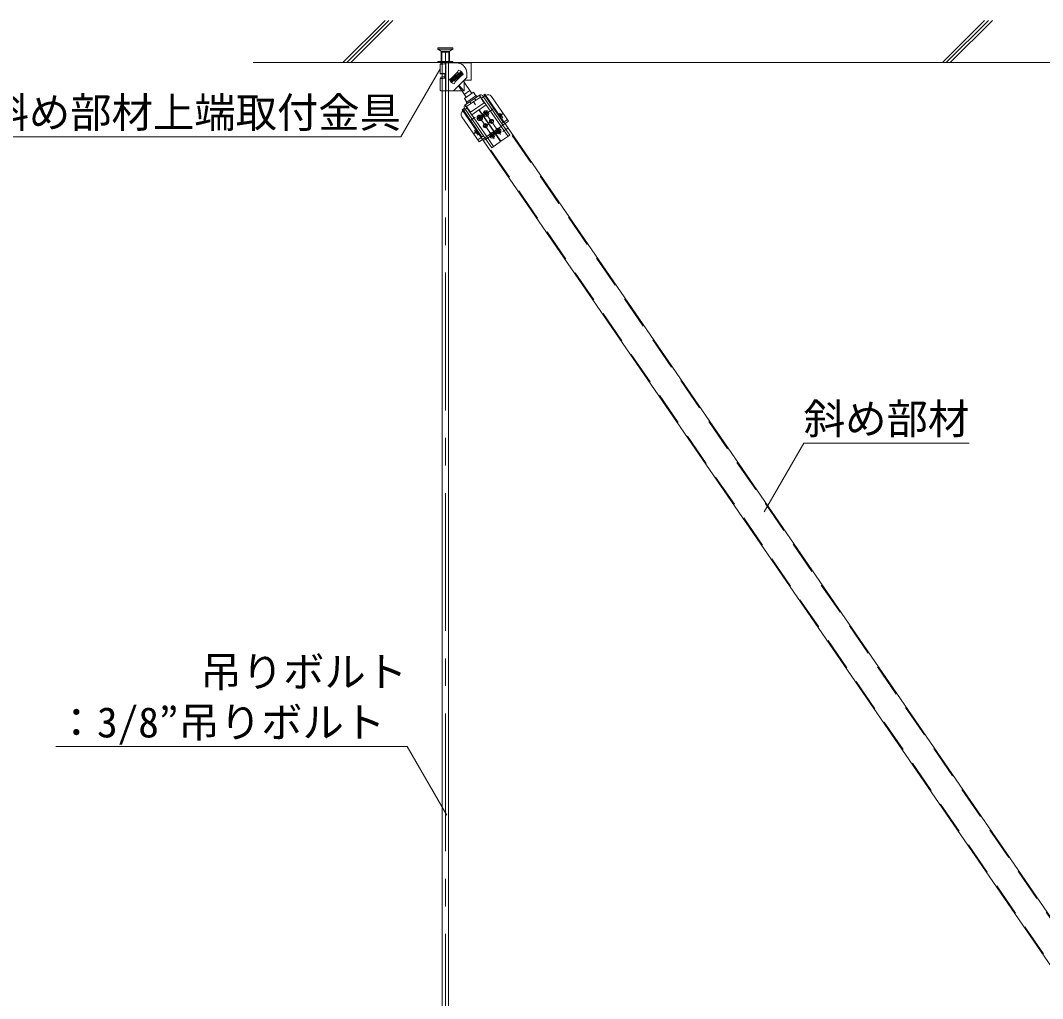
# Model space of a CAD drawing. Units: millimetres at full size, sheet at 1:40; details may follow other scales. Extents: x -7800 to 7800, y -5578 to 5485.
# Drawn here: x -4928 to -3445, y -3452 to -2032 of the extents above; entities that cross this region are included whole.
import ezdxf
from ezdxf.enums import TextEntityAlignment as Align

# ---------------------------------------------------------------- set-up
doc = ezdxf.new("R2010")
doc.units = ezdxf.units.MM
doc.header["$LTSCALE"] = 40
for name, pattern in [('CHAIN1', [8, 5, -1, 1, -1]), ('DASHED1', [1.8, 1.2, -0.6]), ('DOUBLE_CHAIN1', [8.8, 5, -1, 0.6, -0.6, 0.6, -1])]:
    doc.linetypes.add(name, pattern=pattern)
for name, color, linetype, lineweight in [('2-0_中心線', 4, 'CHAIN1', 9), ('2-1_吊り材', 4, 'Continuous', 9), ('2-6_文字', 7, 'Continuous', 18), ('2-7_金具', 4, 'Continuous', 9), ('2-9_躯体', 4, 'DASHED1', 9), ('2-B_ビス', 3, 'Continuous', 18)]:
    doc.layers.add(name, color=color, linetype=linetype, lineweight=lineweight)
doc.styles.add('ＭＳ ゴシック', font='')
doc.styles.get('ＭＳ ゴシック').set_extended_font_data('MS Gothic')

msp = doc.modelspace()

# ---------------------------------------------------------------- linework, layer by layer
at = {"layer": '2-0_中心線'}
msp.add_line((-4311.38, -2078.27), (-4311.38, -4083.58), dxfattribs=at)
at = {"layer": '2-1_吊り材', "color": 3, "lineweight": 18}
for p, q in [((-4315.88, -2093.37), (-4315.88, -3990.57)), ((-4306.88, -2093.37), (-4306.88, -3990.57))]:
    msp.add_line(p, q, dxfattribs=at)
at = {"layer": '2-6_文字'}
for p, q in [((-4319.53, -2103.47), (-4375.78, -2200.9)), ((-4375.78, -2200.9), (-4975.78, -2200.9)), ((-3848.82, -2745.32), (-3791.27, -2645.64)), ((-3791.27, -2645.64), (-3551.27, -2645.64)), ((-4366.86, -3086.17), (-4876.86, -3086.17)), ((-4309.31, -3185.85), (-4366.86, -3086.17))]:
    msp.add_line(p, q, dxfattribs=at)
at = {"layer": '2-7_金具', "linetype": 'DASHED1'}
msp.add_line((-4300.38, -2093.37), (-4322.38, -2093.37), dxfattribs=at)
at = {"layer": '2-9_躯体', "color": 7, "linetype": 'Continuous', "lineweight": 18}
for p, q in [((-4398.9, -2032.17), (-4460.09, -2093.37)), ((-4393.18, -2032.11), (-4454.44, -2093.37)), ((-4387.52, -2032.11), (-4448.78, -2093.37)), ((-3528.92, -2032.17), (-3590.11, -2093.37)), ((-3523.19, -2032.11), (-3584.45, -2093.37)), ((-3517.54, -2032.11), (-3578.8, -2093.37)), ((-4590.39, -2093.37), (-2250.81, -2093.37))]:
    msp.add_line(p, q, dxfattribs=at)
at = {"layer": '2-9_躯体'}
for p, q in [((-4300.38, -2071.87), (-4322.38, -2071.87)), ((-4300.38, -2073.87), (-4322.38, -2073.87)), ((-4317.38, -2076.87), (-4317.38, -2091.87)), ((-4305.38, -2076.87), (-4317.38, -2076.87)), ((-4316.38, -2078.37), (-4316.38, -2093.37)), ((-4316.38, -2078.37), (-4315.88, -2078.37)), ((-4306.38, -2078.37), (-4315.88, -2078.37)), ((-4306.38, -2078.37), (-4306.38, -2093.37)), ((-4305.38, -2076.87), (-4305.38, -2091.87)), ((-4322.38, -2091.87), (-4322.38, -2093.37)), ((-4300.38, -2091.87), (-4322.38, -2091.87)), ((-4300.38, -2091.87), (-4300.38, -2093.37))]:
    msp.add_line(p, q, dxfattribs=at)
for points in [[(-4322.38, -2071.87), (-4322.38, -2073.87), (-4317.38, -2076.87)], [(-4300.38, -2071.87), (-4300.38, -2073.87), (-4305.38, -2076.87)]]:
    msp.add_lwpolyline(points, dxfattribs=at)
at = {"layer": '2-B_ビス'}
for p, q in [((-4319.08, -2095.68), (-4319.08, -2109.49)), ((-4318.08, -2093.68), (-4318.08, -2095.51)), ((-4318.08, -2093.68), (-4318.08, -2095.51)), ((-4314.53, -2093.37), (-4316.52, -2093.37)), ((-4315.88, -2095.89), (-4315.88, -2095.89)), ((-4310.88, -2093.37), (-4314.53, -2093.37)), ((-4310.88, -2093.37), (-4306.88, -2093.37)), ((-4310.88, -2093.68), (-4295.38, -2093.68)), ((-4310.88, -2132.4), (-4310.88, -2095.33)), ((-4295.38, -2093.68), (-4273.88, -2093.68)), ((-4294.18, -2107.6), (-4292.2, -2104.18)), ((-4273.88, -2118.63), (-4273.88, -2093.68)), ((-4319.08, -2116.49), (-4319.08, -2133.94)), ((-4318.08, -2114.28), (-4318.08, -2116.32)), ((-4312.39, -2109.14), (-4312.34, -2116.14)), ((-4301.96, -2115.38), (-4305.39, -2117.36)), ((-4304.99, -2118.02), (-4288.3, -2106.63)), ((-4302.45, -2121.73), (-4304.99, -2118.02)), ((-4303.6, -2118.28), (-4304.99, -2118.02)), ((-4303.6, -2118.28), (-4288.57, -2108.02)), ((-4302.19, -2120.34), (-4303.6, -2118.28)), ((-4285.77, -2110.35), (-4302.45, -2121.73)), ((-4302.19, -2120.34), (-4302.45, -2121.73)), ((-4299.51, -2117), (-4302.32, -2118.92)), ((-4287.16, -2110.09), (-4302.19, -2120.34)), ((-4294.18, -2107.6), (-4301.96, -2115.38)), ((-4301.06, -2114.53), (-4296.92, -2121.16)), ((-4280.38, -2115.16), (-4299.48, -2134.26)), ((-4296.58, -2120.76), (-4298.56, -2124.19)), ((-4295.38, -2114.18), (-4297.44, -2115.59)), ((-4295.38, -2114.18), (-4296.79, -2112.12)), ((-4288.8, -2112.98), (-4296.58, -2120.76)), ((-4295.38, -2114.18), (-4293.31, -2112.77)), ((-4295.38, -2114.18), (-4293.97, -2116.25)), ((-4293.99, -2107.35), (-4289.62, -2113.76)), ((-4291.25, -2111.37), (-4288.44, -2109.45)), ((-4288.8, -2112.99), (-4285.37, -2111.02)), ((-4288.57, -2108.02), (-4288.3, -2106.63)), ((-4288.57, -2108.02), (-4287.16, -2110.09)), ((-4288.3, -2106.63), (-4285.77, -2110.35)), ((-4287.16, -2110.09), (-4285.77, -2110.35)), ((-4285.3, -2120.08), (-4273.11, -2137.95)), ((-4273.88, -2118.63), (-4283.88, -2118.63)), ((-4283.88, -2118.63), (-4283.88, -2134.26)), ((-4281.95, -2118.63), (-4282.95, -2117.73)), ((-4280.37, -2115.14), (-4280.37, -2108.68)), ((-4273.88, -2109.18), (-4274.18, -2109.18)), ((-4273.88, -2118.63), (-4273.88, -2110.18)), ((-4310.88, -2134.26), (-4310.88, -2132.4)), ((-4310.88, -2134.26), (-4283.88, -2134.26)), ((-4292.5, -2127.28), (-4281.38, -2143.58)), ((-4284.4, -2134.26), (-4291.56, -2126.34)), ((-4284.19, -2139.45), (-4275.93, -2133.82)), ((-4280.25, -2150.56), (-4283.85, -2145.27)), ((-4262.01, -2140.45), (-4282.99, -2154.95)), ((-4280.22, -2150.59), (-4267.05, -2141.51)), ((-4271.27, -2149.52), (-4267.67, -2154.81)), ((-4262.42, -2140.73), (-4254.92, -2151.59)), ((-4260.19, -2143.08), (-4260.6, -2143.36)), ((-4260.19, -2143.08), (-4230.45, -2186.1)), ((-4254.26, -2138.98), (-4257.56, -2141.26)), ((-4257.56, -2141.26), (-4227.82, -2184.28)), ((-4252.92, -2140.85), (-4256.25, -2143.15)), ((-4254.26, -2138.98), (-3415.88, -3358.82)), ((-4244.57, -2142.37), (-4219.55, -2178.57)), ((-4285.82, -2163.59), (-4282.49, -2161.29)), ((-4283.8, -2159.4), (-4254.06, -2202.42)), ((-4282.78, -2160.88), (-4282.49, -2161.29)), ((-4282.58, -2154.66), (-4275.07, -2165.52)), ((-4281.17, -2157.58), (-4280.76, -2157.29)), ((-4281.17, -2157.58), (-4251.43, -2200.6)), ((-4280.14, -2159.06), (-4279.86, -2159.47)), ((-4254.92, -2151.59), (-4275.07, -2165.52)), ((-4273.15, -2169.18), (-4262.87, -2162.07)), ((-4241.15, -2193.49), (-4262.87, -2162.07)), ((-4252.17, -2154.68), (-4262.46, -2161.79)), ((-4240.74, -2193.21), (-4262.46, -2161.79)), ((-4252.42, -2164.84), (-4252.65, -2166.12)), ((-4252.42, -2164.84), (-4251.43, -2165.02)), ((-4251.43, -2165.02), (-4251.67, -2166.3)), ((-4287.35, -2171.94), (-4262.33, -2208.14)), ((-4263.56, -2172.54), (-4263.74, -2173.52)), ((-4263.74, -2173.52), (-4262.46, -2173.76)), ((-4263.56, -2172.54), (-4262.28, -2172.77)), ((-4262.06, -2174.34), (-4262.3, -2175.62)), ((-4262.3, -2175.62), (-4261.31, -2175.8)), ((-4261.46, -2171.09), (-4261.7, -2172.37)), ((-4261.46, -2171.09), (-4260.48, -2171.28)), ((-4261.08, -2174.52), (-4261.31, -2175.8)), ((-4260.48, -2171.28), (-4260.72, -2172.55)), ((-4260.5, -2174.12), (-4259.22, -2174.35)), ((-4260.31, -2173.14), (-4259.04, -2173.37)), ((-4259.04, -2173.37), (-4259.22, -2174.35)), ((-4254.51, -2166.28), (-4254.69, -2167.27)), ((-4254.69, -2167.27), (-4253.41, -2167.5)), ((-4254.51, -2166.28), (-4253.23, -2166.52)), ((-4253.01, -2168.08), (-4253.25, -2169.36)), ((-4253.25, -2169.36), (-4252.26, -2169.54)), ((-4252.03, -2168.27), (-4252.26, -2169.54)), ((-4251.45, -2167.86), (-4250.17, -2168.1)), ((-4251.27, -2166.88), (-4249.99, -2167.12)), ((-4249.99, -2167.12), (-4250.17, -2168.1)), ((-4244.38, -2178.71), (-4246.6, -2180.24)), ((-4246.6, -2180.24), (-4243.59, -2179.84)), ((-4244.38, -2178.71), (-4246.12, -2176.64)), ((-4245.56, -2177.3), (-4244.03, -2177.79)), ((-4244.38, -2178.71), (-4243.42, -2176.18)), ((-4244.38, -2178.71), (-4242.84, -2180.93)), ((-4227.82, -2184.28), (-4219.55, -2178.57)), ((-4253.43, -2184.96), (-4255.65, -2186.5)), ((-4255.65, -2186.5), (-4252.64, -2186.1)), ((-4253.43, -2184.96), (-4255.17, -2182.9)), ((-4254.61, -2183.55), (-4253.08, -2184.04)), ((-4253.43, -2184.96), (-4252.47, -2182.44)), ((-4253.43, -2184.96), (-4251.89, -2187.19)), ((-4241.15, -2193.49), (-4240.74, -2193.21)), ((-4241.15, -2193.49), (-4231.2, -2207.89)), ((-4240.74, -2193.21), (-4230.78, -2207.6)), ((-4236.88, -2191.78), (-4237.06, -2192.77)), ((-4237.06, -2192.77), (-4235.79, -2193)), ((-4236.88, -2191.78), (-4235.61, -2192.02)), ((-4235.39, -2193.59), (-4235.62, -2194.86)), ((-4235.62, -2194.86), (-4234.64, -2195.04)), ((-4234.79, -2190.34), (-4235.02, -2191.62)), ((-4234.79, -2190.34), (-4233.8, -2190.52)), ((-4234.4, -2193.77), (-4234.64, -2195.04)), ((-4233.8, -2190.52), (-4234.04, -2191.8)), ((-4233.82, -2193.37), (-4232.54, -2193.6)), ((-4233.64, -2192.38), (-4232.36, -2192.62)), ((-4232.36, -2192.62), (-4232.54, -2193.6)), ((-4227.82, -2184.28), (-4217.87, -2198.68)), ((-4262.33, -2208.14), (-4254.06, -2202.42)), ((-4254.06, -2202.42), (-4244.11, -2216.82)), ((-4245.93, -2198.04), (-4246.11, -2199.02)), ((-4246.11, -2199.02), (-4244.84, -2199.26)), ((-4245.93, -2198.04), (-4244.65, -2198.27)), ((-4244.43, -2199.84), (-4244.67, -2201.12)), ((-4244.67, -2201.12), (-4243.69, -2201.3)), ((-4244.11, -2216.82), (-4231.2, -2207.89)), ((-4243.84, -2196.59), (-4244.07, -2197.87)), ((-4243.84, -2196.59), (-4242.85, -2196.78)), ((-4243.45, -2200.02), (-4243.69, -2201.3)), ((-4242.85, -2196.78), (-4243.09, -2198.05)), ((-4242.87, -2199.62), (-4241.59, -2199.86)), ((-4242.69, -2198.64), (-4241.41, -2198.87)), ((-4241.41, -2198.87), (-4241.59, -2199.86)), ((-4217.87, -2198.68), (-4230.78, -2207.6))]:
    msp.add_line(p, q, dxfattribs=at)
at = {"layer": '2-B_ビス', "linetype": 'DASHED1'}
for p, q in [((-4315.88, -2093.37), (-4315.88, -2118.37)), ((-4315.88, -2093.91), (-4315.88, -2108.39)), ((-4306.88, -2093.37), (-4306.88, -2118.37)), ((-4315.88, -2114.5), (-4315.87, -2134.19)), ((-4300.58, -2115.01), (-4298.05, -2118.73)), ((-4299.87, -2114.52), (-4297.33, -2118.24)), ((-4293.42, -2110.12), (-4290.89, -2113.84)), ((-4292.71, -2109.64), (-4290.18, -2113.36)), ((-4281.54, -2132.37), (-4281.54, -2132.37)), ((-4280.76, -2157.29), (-4260.6, -2143.36)), ((-4276, -2150.11), (-4274.18, -2152.75)), ((-4269, -2145.28), (-4267.18, -2147.91)), ((-4260.19, -2143.08), (-4262.01, -2140.45)), ((-4256.25, -2143.15), (-4258.88, -2144.97)), ((-4255.25, -2139.66), (-3415.88, -3360.93)), ((-4286.23, -2160.95), (-3415.88, -3427.32)), ((-4281.17, -2157.58), (-4282.99, -2154.95)), ((-4282.49, -2161.29), (-4279.86, -2159.47)), ((-4229.64, -2181.65), (-4221.37, -2175.93)), ((-4254.06, -2202.42), (-4241.15, -2193.49)), ((-4242.97, -2190.86), (-4242.56, -2190.58)), ((-4240.74, -2193.21), (-4227.82, -2184.28)), ((-4230.45, -2186.1), (-4220.5, -2200.5)), ((-4264.15, -2205.5), (-4255.88, -2199.79)), ((-4251.43, -2200.6), (-4241.48, -2215))]:
    msp.add_line(p, q, dxfattribs=at)
at = {"layer": '2-B_ビス', "linetype": 'CHAIN1'}
for p, q in [((-4255.61, -2169.45), (-4249.3, -2165.09)), ((-4254.85, -2163.56), (-4231.33, -2197.58)), ((-4247.7, -2164.59), (-4241.15, -2160.07)), ((-4274.72, -2177.19), (-4268.3, -2172.75)), ((-4264.5, -2175.6), (-4257.91, -2171.04)), ((-4263.9, -2169.82), (-4240.38, -2203.84)), ((-4247.65, -2180.97), (-4241.34, -2176.61)), ((-4233.39, -2171.11), (-4228.38, -2167.65)), ((-4232.77, -2166.49), (-4227.8, -2173.67)), ((-4269.68, -2196.2), (-4264.39, -2192.54)), ((-4268.96, -2191.51), (-4264, -2198.69)), ((-4256.54, -2187.11), (-4249.95, -2182.56)), ((-4231.68, -2190.59), (-4238.42, -2195.26)), ((-4227.8, -2193.38), (-4221.25, -2188.86)), ((-4254.82, -2205.99), (-4248.39, -2201.54)), ((-4246.87, -2201.1), (-4240.29, -2196.55))]:
    msp.add_line(p, q, dxfattribs=at)
at = {"layer": '2-B_ビス'}
for points in [[(-4310.88, -2095.33), (-4312.31, -2095.33), (-4313.69, -2095.35), (-4314.98, -2095.38), (-4316.15, -2095.41), (-4317.17, -2095.45), (-4317.98, -2095.51), (-4318.59, -2095.56), (-4318.96, -2095.62), (-4319.08, -2095.68)], [(-4315.88, -2093.91), (-4315.36, -2093.61), (-4314.98, -2093.39)], [(-4310.88, -2095.33), (-4310.88, -2093.68), (-4310.88, -2093.37)], [(-4312.4, -2109.14), (-4313.78, -2109.15), (-4315.07, -2109.18), (-4316.23, -2109.22), (-4317.23, -2109.26), (-4318.03, -2109.31), (-4318.62, -2109.37), (-4318.98, -2109.43), (-4319.08, -2109.49), (-4318.94, -2109.55), (-4318.56, -2109.61), (-4317.94, -2109.67), (-4317.1, -2109.72), (-4316.08, -2109.76), (-4314.9, -2109.8), (-4313.6, -2109.83), (-4312.4, -2109.84)], [(-4312.35, -2116.14), (-4313.73, -2116.16), (-4315.02, -2116.19), (-4316.19, -2116.22), (-4317.19, -2116.27), (-4318.01, -2116.32), (-4318.6, -2116.37), (-4318.97, -2116.43), (-4319.08, -2116.49)], [(-4312.4, -2109.28), (-4313.21, -2109.29), (-4313.94, -2109.32), (-4314.58, -2109.34), (-4315.11, -2109.37), (-4315.51, -2109.41), (-4315.77, -2109.44), (-4315.88, -2109.48), (-4315.84, -2109.52), (-4315.65, -2109.55), (-4315.31, -2109.59), (-4314.84, -2109.62), (-4314.25, -2109.65), (-4313.56, -2109.67), (-4312.78, -2109.69), (-4312.4, -2109.7)], [(-4315.88, -2114.5), (-4315.36, -2114.2), (-4314.98, -2113.98)], [(-4274.18, -2109.18), (-4274.18, -2110.18), (-4273.88, -2110.18)], [(-4280.25, -2150.56), (-4267.03, -2141.54), (-4270.64, -2136.26), (-4283.85, -2145.27)], [(-4283.8, -2159.4), (-4287.16, -2161.72), (-3415.88, -3429.44)]]:
    msp.add_lwpolyline(points, dxfattribs=at)
at = {"layer": '2-B_ビス', "linetype": 'DOUBLE_CHAIN1'}
msp.add_lwpolyline([(-4310.88, -2134.26), (-4312.3, -2134.26), (-4313.69, -2134.24), (-4314.98, -2134.21), (-4316.15, -2134.18), (-4317.16, -2134.13), (-4317.98, -2134.08), (-4318.59, -2134.02), (-4319.08, -2133.94)], dxfattribs=at)
at = {"layer": '2-B_ビス'}
for centre, radius in [((-4252.34, -2167.19), 4), ((-4252.34, -2167.19), 2.25), ((-4261.39, -2173.45), 4), ((-4261.39, -2173.45), 2.25), ((-4244.38, -2178.71), 3), ((-4244.38, -2178.71), 3), ((-4244.38, -2178.71), 2.7), ((-4230.8, -2169.32), 1.5), ((-4267, -2194.34), 1.5), ((-4253.43, -2184.96), 3), ((-4253.43, -2184.96), 3), ((-4253.43, -2184.96), 2.7), ((-4243.76, -2198.95), 4), ((-4234.71, -2192.69), 4), ((-4234.71, -2192.69), 2.25), ((-4243.76, -2198.95), 2.25)]:
    msp.add_circle(centre, radius, dxfattribs=at)
for centre, radius, start, end in [((-4312.71, -2134.21), 40.88, 92.5588, 97.55402), ((-4312.71, -2134.21), 40.88, 92.5588, 97.55402), ((-4295.37, -2108.68), 15, 10.54723, 89.99998), ((-4295.38, -2114.18), 10.5, 17.62668, 72.37388), ((-4295.37, -2108.68), 15, 0, 10.54723), ((-4313.58, -2144.82), 30.86, 87.75647, 98.39833), ((-4295.38, -2114.18), 10.5, 197.62581, 252.37382), ((-4279.65, -2151.41), 1, 124.57015, 304.57015), ((-4266.48, -2142.33), 1, 304.57015, 124.57015), ((-4260.19, -2143.08), 3.2, 34.65432, 124.65432), ((-4249.51, -2145.78), 6, 34.65432, 124.65432), ((-4282.41, -2168.53), 6, 124.65432, 214.65432), ((-4281.17, -2157.58), 3.2, 124.65432, 214.65432), ((-4262.55, -2174.25), 0.5, 349.57015, 79.57013), ((-4262.19, -2172.28), 0.5, 259.57013, 349.57015), ((-4260.59, -2174.61), 0.5, 79.57015, 169.57015), ((-4260.22, -2172.64), 0.5, 169.57015, 259.57015), ((-4253.5, -2167.99), 0.5, 349.57015, 79.57013), ((-4253.14, -2166.03), 0.5, 259.57013, 349.57015), ((-4251.54, -2168.36), 0.5, 79.57015, 169.57015), ((-4251.18, -2166.39), 0.5, 169.57015, 259.57015), ((-4235.88, -2193.49), 0.5, 349.57015, 79.57013), ((-4235.51, -2191.53), 0.5, 259.57013, 349.57015), ((-4233.91, -2193.86), 0.5, 79.57015, 169.57015), ((-4233.55, -2191.89), 0.5, 169.57015, 259.57015), ((-4244.93, -2199.75), 0.5, 349.57015, 79.57013), ((-4244.56, -2197.78), 0.5, 259.57013, 349.57015), ((-4242.96, -2200.11), 0.5, 79.57015, 169.57015), ((-4242.6, -2198.14), 0.5, 169.57015, 259.57015)]:
    msp.add_arc(centre, radius, start, end, dxfattribs=at)

# ---------------------------------------------------------------- texts
at = {"layer": '2-6_文字', "style": 'ＭＳ ゴシック'}
for s, p in [('斜め部材上端取付金具', (-4975.78, -2200.9)), ('斜め部材', (-3791.27, -2645.64)), ('吊りボルト', (-4666.86, -3012.8)), ('：3/8”吊りボルト', (-4876.86, -3086.17))]:
    msp.add_text(s, height=43.99, dxfattribs=at).set_placement(p, align=Align.BOTTOM_LEFT)

doc.saveas('drawing.dxf')
